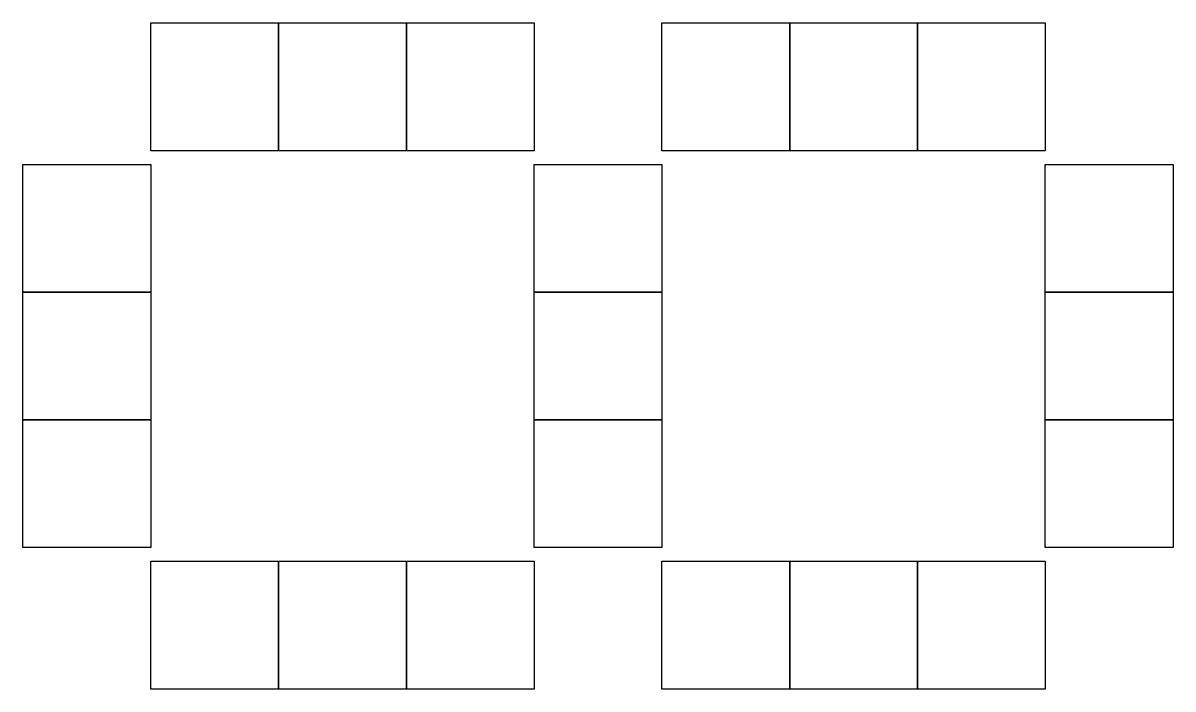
# Model space of a CAD drawing. Extents: x 0 to 127, y -1 to 72.
import ezdxf

# ---------------------------------------------------------------- set-up
doc = ezdxf.new("R2010")
doc.units = 0
doc.layers.add('Layer_1', color=7, linetype='CONTINUOUS')

msp = doc.modelspace()

# ---------------------------------------------------------------- linework, layer by layer
at = {"layer": 'Layer_1', "color": 7}
for points in [[(28.125, 71.812501), (28.125, 64.781251), (28.125, 57.750002), (21.093749, 57.750002), (14.062501, 57.750002), (14.062501, 64.781251), (14.062501, 71.812501), (21.093749, 71.812501)], [(42.187501, 71.812501), (42.187501, 64.781251), (42.187501, 57.750002), (35.156251, 57.750002), (28.125, 57.750002), (28.125, 64.781251), (28.125, 71.812501), (35.156251, 71.812501)], [(56.25, 71.812501), (56.25, 64.781251), (56.25, 57.750002), (49.218749, 57.750002), (42.187501, 57.750002), (42.187501, 64.781251), (42.187501, 71.812501), (49.218749, 71.812501)], [(84.375, 71.812501), (84.375, 64.781251), (84.375, 57.750002), (77.343749, 57.750002), (70.312499, 57.750002), (70.312499, 64.781251), (70.312499, 71.812501), (77.343749, 71.812501)], [(98.437499, 71.812501), (98.437499, 64.781251), (98.437499, 57.750002), (91.406251, 57.750002), (84.375, 57.750002), (84.375, 64.781251), (84.375, 71.812501), (91.406251, 71.812501)], [(112.5, 71.812501), (112.5, 64.781251), (112.5, 57.750002), (105.468749, 57.750002), (98.437499, 57.750002), (98.437499, 64.781251), (98.437499, 71.812501), (105.468749, 71.812501)], [(14.062501, 56.250002), (14.062501, 49.218752), (14.062501, 42.187502), (7.031251, 42.187502), (0, 42.187502), (0, 49.218752), (0, 56.250002), (7.031251, 56.250002)], [(70.312499, 56.250002), (70.312499, 49.218752), (70.312499, 42.187502), (63.281251, 42.187502), (56.25, 42.187502), (56.25, 49.218752), (56.25, 56.250002), (63.281251, 56.250002)], [(126.562499, 56.250002), (126.562499, 49.218752), (126.562499, 42.187502), (119.531251, 42.187502), (112.5, 42.187502), (112.5, 49.218752), (112.5, 56.250002), (119.531251, 56.250002)], [(14.062501, 42.187502), (14.062501, 35.156254), (14.062501, 28.125003), (7.031251, 28.125003), (0, 28.125003), (0, 35.156254), (0, 42.187502), (7.031251, 42.187502)], [(70.312499, 42.187502), (70.312499, 35.156254), (70.312499, 28.125003), (63.281251, 28.125003), (56.25, 28.125003), (56.25, 35.156254), (56.25, 42.187502), (63.281251, 42.187502)], [(126.562499, 42.187502), (126.562499, 35.156254), (126.562499, 28.125003), (119.531251, 28.125003), (112.5, 28.125003), (112.5, 35.156254), (112.5, 42.187502), (119.531251, 42.187502)], [(14.062501, 28.125003), (14.062501, 21.093752), (14.062501, 14.062502), (7.031251, 14.062502), (0, 14.062502), (0, 21.093752), (0, 28.125003), (7.031251, 28.125003)], [(70.312499, 28.125003), (70.312499, 21.093752), (70.312499, 14.062502), (63.281251, 14.062502), (56.25, 14.062502), (56.25, 21.093752), (56.25, 28.125003), (63.281251, 28.125003)], [(126.562499, 28.125003), (126.562499, 21.093752), (126.562499, 14.062502), (119.531251, 14.062502), (112.5, 14.062502), (112.5, 21.093752), (112.5, 28.125003), (119.531251, 28.125003)], [(28.125, 12.562501), (28.125, 5.531253), (28.125, -1.499998), (21.093749, -1.499998), (14.062501, -1.499998), (14.062501, 5.531253), (14.062501, 12.562501), (21.093749, 12.562501)], [(42.187501, 12.562501), (42.187501, 5.531253), (42.187501, -1.499998), (35.156251, -1.499998), (28.125, -1.499998), (28.125, 5.531253), (28.125, 12.562501), (35.156251, 12.562501)], [(56.25, 12.562501), (56.25, 5.531253), (56.25, -1.499998), (49.218749, -1.499998), (42.187501, -1.499998), (42.187501, 5.531253), (42.187501, 12.562501), (49.218749, 12.562501)], [(84.375, 12.562501), (84.375, 5.531253), (84.375, -1.499998), (77.343749, -1.499998), (70.312499, -1.499998), (70.312499, 5.531253), (70.312499, 12.562501), (77.343749, 12.562501)], [(98.437499, 12.562501), (98.437499, 5.531253), (98.437499, -1.499998), (91.406251, -1.499998), (84.375, -1.499998), (84.375, 5.531253), (84.375, 12.562501), (91.406251, 12.562501)], [(112.5, 12.562501), (112.5, 5.531253), (112.5, -1.499998), (105.468749, -1.499998), (98.437499, -1.499998), (98.437499, 5.531253), (98.437499, 12.562501), (105.468749, 12.562501)]]:
    msp.add_lwpolyline(points, close=True, dxfattribs=at)

doc.saveas('drawing.dxf')
